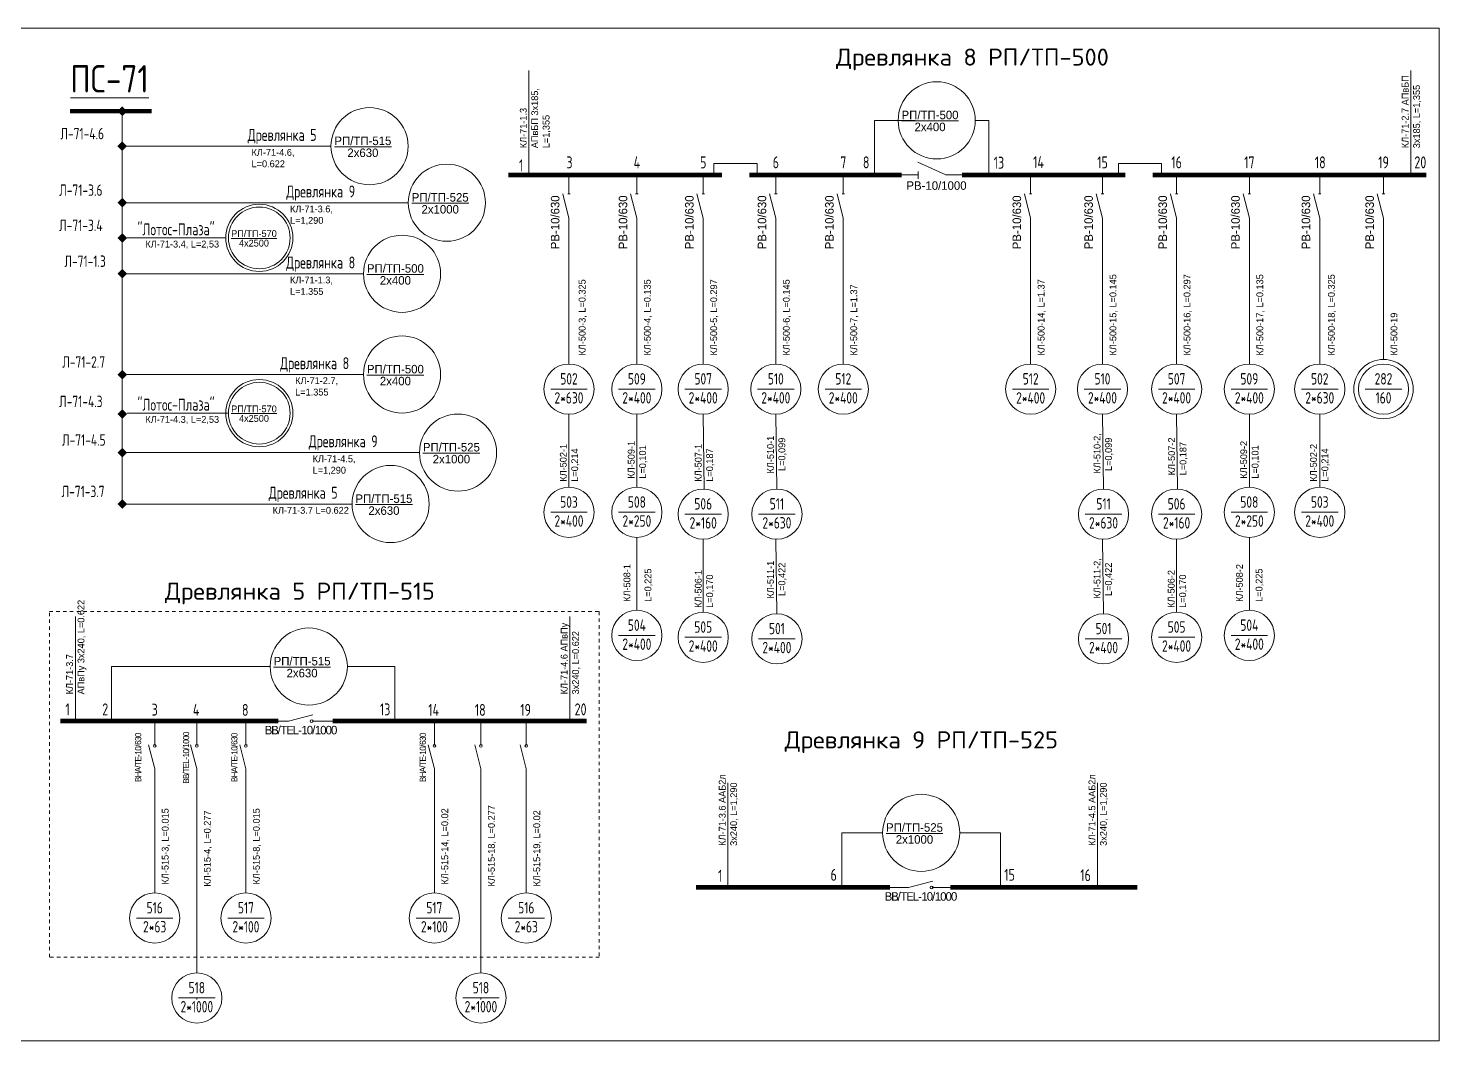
# Model space of a CAD drawing. Header units: millimetres. Extents: x 761 to 2477, y -1102 to -145.
# Drawn here: x 1431.5 to 1843.7, y -1101.8 to -804.8 of the extents above; entities that cross this region are included whole.
import ezdxf
from ezdxf.enums import TextEntityAlignment as Align

# ---------------------------------------------------------------- set-up
doc = ezdxf.new("R2010")
doc.units = ezdxf.units.MM
doc.linetypes.add('ACAD_ISO02W100', pattern=[15, 12, -3])
doc.linetypes.add('JIS_02_1.0', pattern=[2, 1, -1])
doc.layers.add('10_КВ', color=250, linetype='Continuous', lineweight=18)
doc.layers.add('АТРИБУТЫ', color=7, linetype='Continuous', lineweight=13)
doc.layers.add('Слой1', color=7, linetype='Continuous', lineweight=13, plot=False)
doc.styles.add('ATTRIB', font='txt.shx', dxfattribs={"width": 0.7, "height": 5})
doc.styles.add('dim', font='romans.shx', dxfattribs={"width": 0.7})
doc.styles.add('PRINADLEGNOST', font='txt.shx', dxfattribs={"width": 0.7, "height": 7})
doc.styles.add('МП', font='txt.shx', dxfattribs={"width": 0.7, "height": 2.5})
doc.styles.add('ПС', font='txt.shx', dxfattribs={"width": 0.8, "height": 12})
doc.styles.add('ТЕКСТ_МОДЕЛИ', font='txt.shx', dxfattribs={"width": 0.7, "height": 5})

# ---------------------------------------------------------------- blocks, each defined once
blk = doc.blocks.new('ПРИСОЕД_ШИНЕ')
at = {"color": 0}
blk.add_solid([(0, 2.12), (2.12, 0), (-2.12, 0), (0, -2.12)], dxfattribs=at)
at = {"layer": 'АТРИБУТЫ', "style": 'ATTRIB', "width": 0.7}
blk.add_attdef('ДИСП_НОМ', text='', height=5, dxfattribs=at).set_placement((0, 3.12), align=Align.CENTER)
blk = doc.blocks.new('НАЗВАНИЕ_ОБЪЕКТА')
at = {"layer": 'АТРИБУТЫ'}
for tag, height, style, width, p in [('НОМЕР-ПС', 12, 'ПС', 0.8, (0, 0)), ('МЕСТОПОЛОЖЕНИЕ', 10, 'МП', 0.7, (0, -22)), ('ПРИНАДЛЕЖНОСТЬ', 7, 'PRINADLEGNOST', 0.7, (0, -37))]:
    blk.add_attdef(tag, text='', height=height, dxfattribs=dict(at, style=style, width=width)).set_placement(p, align=Align.TOP_CENTER)
blk = doc.blocks.new('ТРАНСФ_ПОДСТ')
at = {"color": 7}
blk.add_line((-8, -11), (8, -11), dxfattribs=at)
at = {"color": 0}
blk.add_circle((0, -11), 11, dxfattribs=at)
at = {"layer": 'АТРИБУТЫ', "style": 'ATTRIB', "width": 0.7, "flags": 4}
for tag, p in [('OBOZN', (0, -9)), ('MOCHNOCT', (0, -17.33))]:
    blk.add_attdef(tag, text='', height=5, dxfattribs=at).set_placement(p, align=Align.CENTER)
at = {"layer": 'АТРИБУТЫ', "style": 'ТЕКСТ_МОДЕЛИ', "width": 0.7}
blk.add_attdef('MESTO_1', text='', height=5, dxfattribs=at).set_placement((14, -11), align=Align.BOTTOM_LEFT)
blk.add_attdef('MESTO_2', text='', height=5, dxfattribs=at).set_placement((14, -12), align=Align.TOP_LEFT)

msp = doc.modelspace()

# ---------------------------------------------------------------- linework, layer by layer
at = {"layer": '10_КВ', "ltscale": 100}
for p, q in [((1578.36, -817.21), (1578.36, -847.85)), ((1836.95, -817.21), (1836.95, -847.85)), ((1679.68, -847.85), (1679.68, -831.85)), ((1679.68, -831.85), (1691.67, -831.85)), ((1713.27, -831.85), (1709.26, -831.85)), ((1713.27, -847.85), (1713.27, -831.85)), ((1700.6, -847.85), (1692.39, -844.12)), ((1590.11, -847.85), (1590.11, -853.39)), ((1610.02, -847.85), (1610.02, -853.39)), ((1629.47, -847.85), (1629.47, -853.39)), ((1650.76, -847.85), (1650.76, -853.39)), ((1670.54, -847.85), (1670.54, -853.39)), ((1687.69, -847.85), (1692.49, -847.85)), ((1692.49, -846.84), (1692.49, -848.96)), ((1700.6, -847.85), (1705.4, -847.85)), ((1725.49, -847.85), (1725.49, -853.39)), ((1746.54, -847.85), (1746.54, -853.39)), ((1768.28, -847.85), (1768.28, -853.39)), ((1789.61, -847.85), (1789.61, -853.39)), ((1810.26, -847.85), (1810.26, -853.39)), ((1828.95, -847.85), (1828.95, -853.39)), ((1590.11, -860.5), (1588.28, -853.39)), ((1589.76, -853.39), (1590.11, -853.39)), ((1590.11, -853.39), (1590.47, -853.39)), ((1610.02, -860.5), (1608.19, -853.39)), ((1609.66, -853.39), (1610.02, -853.39)), ((1610.02, -853.39), (1610.37, -853.39)), ((1629.47, -860.5), (1627.64, -853.39)), ((1629.12, -853.39), (1629.47, -853.39)), ((1629.47, -853.39), (1629.83, -853.39)), ((1650.76, -860.5), (1648.93, -853.39)), ((1650.41, -853.39), (1650.76, -853.39)), ((1650.76, -853.39), (1651.12, -853.39)), ((1670.54, -860.5), (1668.71, -853.39)), ((1670.19, -853.39), (1670.54, -853.39)), ((1670.54, -853.39), (1670.9, -853.39)), ((1725.49, -860.5), (1723.67, -853.39)), ((1725.14, -853.39), (1725.49, -853.39)), ((1725.49, -853.39), (1725.85, -853.39)), ((1746.54, -860.5), (1744.72, -853.39)), ((1746.19, -853.39), (1746.54, -853.39)), ((1746.54, -853.39), (1746.9, -853.39)), ((1768.28, -860.5), (1766.45, -853.39)), ((1767.92, -853.39), (1768.28, -853.39)), ((1768.28, -853.39), (1768.63, -853.39)), ((1789.61, -860.5), (1787.79, -853.39)), ((1789.26, -853.39), (1789.61, -853.39)), ((1789.61, -853.39), (1789.97, -853.39)), ((1810.26, -860.5), (1808.44, -853.39)), ((1809.91, -853.39), (1810.26, -853.39)), ((1810.26, -853.39), (1810.62, -853.39)), ((1828.95, -860.5), (1827.13, -853.39)), ((1828.6, -853.39), (1828.95, -853.39)), ((1828.95, -853.39), (1829.31, -853.39)), ((1590.11, -860.5), (1590.11, -903.3)), ((1610.02, -860.5), (1610.02, -903.3)), ((1629.47, -860.5), (1629.47, -903.3)), ((1650.76, -860.5), (1650.76, -903.3)), ((1670.54, -860.5), (1670.54, -903.3)), ((1725.49, -860.5), (1725.49, -903.3)), ((1746.54, -860.5), (1746.54, -903.3)), ((1768.28, -860.5), (1768.28, -903.3)), ((1789.61, -860.5), (1789.61, -903.3)), ((1810.26, -860.5), (1810.26, -903.3)), ((1828.95, -860.5), (1828.95, -901.95)), ((1590.11, -883.97), (1590.11, -889.51)), ((1810.26, -883.97), (1810.26, -889.51)), ((1590.11, -918.02), (1590.11, -939.42)), ((1610.02, -918.02), (1610.02, -939.42)), ((1629.47, -918.02), (1629.79, -939.96)), ((1650.76, -918.02), (1651.08, -939.96)), ((1746.54, -918.02), (1746.86, -939.96)), ((1768.28, -918.02), (1768.59, -939.96)), ((1789.61, -918.02), (1789.61, -939.42)), ((1810.26, -918.02), (1810.26, -939.42)), ((1610.02, -954.14), (1610.02, -975.53)), ((1629.47, -954.68), (1629.47, -976.08)), ((1650.76, -954.67), (1651.08, -976.53)), ((1746.54, -954.67), (1746.86, -976.53)), ((1768.28, -954.68), (1768.28, -976.08)), ((1445.36, -977.38), (1445.36, -1008.02)), ((1590.34, -977.38), (1590.34, -1008.02)), ((1456, -1008.02), (1456, -992.02)), ((1456, -992.02), (1502.49, -992.02)), ((1539.04, -992.02), (1525.12, -992.02)), ((1539.04, -1008.02), (1539.04, -992.02)), ((1468.63, -1014.93), (1468.63, -1008.02)), ((1480.98, -1014.93), (1480.98, -1008.02)), ((1495.38, -1014.93), (1495.38, -1008.02)), ((1503.07, -1008.02), (1507.87, -1008.02)), ((1507.87, -1008.02), (1514.98, -1006.19)), ((1514.98, -1007.66), (1514.98, -1008.02)), ((1514.98, -1008.02), (1520.78, -1008.02)), ((1514.98, -1008.02), (1514.98, -1008.37)), ((1550.63, -1014.93), (1550.63, -1008.02)), ((1564.29, -1014.93), (1564.29, -1008.02)), ((1577.59, -1014.93), (1577.59, -1008.02)), ((1468.63, -1022.04), (1466.81, -1014.93)), ((1468.28, -1014.93), (1468.63, -1014.93)), ((1468.63, -1014.93), (1468.99, -1014.93)), ((1480.98, -1022.04), (1479.16, -1014.93)), ((1480.63, -1014.93), (1480.98, -1014.93)), ((1480.98, -1014.93), (1481.34, -1014.93)), ((1495.38, -1022.04), (1493.55, -1014.93)), ((1495.02, -1014.93), (1495.38, -1014.93)), ((1495.38, -1014.93), (1495.73, -1014.93)), ((1550.63, -1022.04), (1548.8, -1014.93)), ((1550.27, -1014.93), (1550.63, -1014.93)), ((1550.63, -1014.93), (1550.98, -1014.93)), ((1564.29, -1022.04), (1562.47, -1014.93)), ((1563.94, -1014.93), (1564.29, -1014.93)), ((1564.29, -1014.93), (1564.65, -1014.93)), ((1577.59, -1022.04), (1575.76, -1014.93)), ((1577.23, -1014.93), (1577.59, -1014.93)), ((1577.59, -1014.93), (1577.94, -1014.93)), ((1468.63, -1022.04), (1468.63, -1058.41)), ((1480.98, -1022.04), (1480.98, -1081.85)), ((1495.38, -1022.04), (1495.38, -1058.41)), ((1550.63, -1022.04), (1550.63, -1058.41)), ((1564.29, -1022.04), (1564.29, -1081.85)), ((1577.59, -1022.04), (1577.59, -1032.05)), ((1636.7, -1026.16), (1636.7, -1056.79)), ((1745.11, -1026.16), (1745.11, -1056.79)), ((1577.59, -1032.05), (1577.59, -1058.41)), ((1670.09, -1056.79), (1670.09, -1040.79)), ((1670.09, -1040.79), (1682.08, -1040.79)), ((1682.08, -1040.79), (1670.09, -1040.79)), ((1716.69, -1040.79), (1704.7, -1040.79)), ((1716.69, -1056.79), (1716.69, -1040.79)), ((1689.65, -1056.79), (1696.76, -1054.96)), ((1684.27, -1056.79), (1689.07, -1056.79)), ((1684.85, -1056.79), (1689.65, -1056.79)), ((1696.76, -1056.44), (1696.76, -1056.79)), ((1696.76, -1056.79), (1702.56, -1056.79)), ((1696.76, -1056.79), (1696.76, -1057.15)), ((1697.18, -1056.79), (1701.98, -1056.79)), ((1480.98, -1089.21), (1480.98, -1089.63)), ((1564.29, -1089.21), (1564.29, -1089.63))]:
    msp.add_line(p, q, dxfattribs=at)
at = {"layer": '10_КВ'}
for p, q in [((1459.13, -944.36), (1459.13, -830.58)), ((1459.13, -839.42), (1520.32, -839.42)), ((1459.13, -856.01), (1542.99, -856.01)), ((1459.13, -876.84), (1529.85, -876.84)), ((1459.13, -906.37), (1529.85, -906.37)), ((1459.13, -929.27), (1546.27, -929.27)), ((1459.13, -944.36), (1526.49, -944.36))]:
    msp.add_line(p, q, dxfattribs=at)
at = {"layer": '10_КВ', "color": 7, "ltscale": 100}
for p, q in [((1489.45, -866.31), (1460.55, -866.31)), ((1490.39, -917.72), (1460.55, -917.72))]:
    msp.add_line(p, q, dxfattribs=at)
at = {"layer": '10_КВ', "linetype": 'ACAD_ISO02W100', "ltscale": 100}
msp.add_line((1789.61, -954.14), (1789.61, -975.53), dxfattribs=at)
at = {"layer": '10_КВ', "const_width": 1.34}
msp.add_lwpolyline([(1467.77, -829.16), (1443.77, -829.16)], dxfattribs=at)
at = {"layer": '10_КВ', "ltscale": 100}
for points in [[(1632.56, -847.85), (1632.56, -844.53), (1645.25, -844.53), (1645.25, -847.85)], [(1751.21, -847.85), (1751.21, -844.53), (1763.89, -844.53), (1763.89, -847.85)]]:
    msp.add_lwpolyline(points, dxfattribs=at)
at = {"layer": '10_КВ', "ltscale": 100, "const_width": 1.34}
for points in [[(1635, -847.85), (1572.3, -847.85)], [(1687.69, -847.85), (1642.98, -847.85)], [(1753.22, -847.85), (1705.4, -847.85)], [(1841.53, -847.85), (1761.29, -847.85)], [(1504.89, -1008.02), (1440.97, -1008.02)], [(1504.89, -1008.02), (1465.49, -1008.02)], [(1595.29, -1008.02), (1520.78, -1008.02)], [(1684.27, -1056.79), (1627.37, -1056.79)], [(1756.73, -1056.79), (1701.98, -1056.79)]]:
    msp.add_lwpolyline(points, dxfattribs=at)
at = {"layer": '10_КВ', "linetype": 'JIS_02_1.0'}
msp.add_lwpolyline([(1437.77, -975.92), (1598.98, -975.92), (1598.98, -1077.24), (1437.77, -1077.24)], close=True, dxfattribs=at)
at = {"layer": '10_КВ', "ltscale": 100}
for centre, radius in [((1697.95, -831.85), 11.31), ((1531.63, -839.42), 11.31), ((1554.3, -856.01), 11.31), ((1499.3, -866.31), 9.05), ((1541.16, -876.84), 11.31), ((1541.16, -906.37), 11.31), ((1828.95, -910.66), 8.71), ((1499.3, -917.72), 9.05), ((1557.58, -929.27), 11.31), ((1537.8, -944.36), 11.31), ((1513.81, -992.02), 11.31), ((1514.59, -1008.02), 0.39), ((1468.63, -1015.32), 0.39), ((1480.98, -1015.32), 0.39), ((1495.38, -1015.32), 0.39), ((1550.63, -1015.32), 0.39), ((1564.29, -1015.32), 0.39), ((1577.59, -1015.32), 0.39), ((1693.39, -1040.79), 11.31), ((1696.37, -1056.79), 0.39)]:
    msp.add_circle(centre, radius, dxfattribs=at)
at = {"layer": '10_КВ', "color": 7, "ltscale": 100}
for centre in [(1499.3, -866.31), (1499.3, -917.72)]:
    msp.add_circle(centre, 9.85, dxfattribs=at)
at = {"layer": 'Слой1', "color": 3}
msp.add_lwpolyline([(1425.25, -804.8), (1845.25, -804.8), (1845.25, -1101.8), (1425.25, -1101.8)], close=True, dxfattribs=at)

# ---------------------------------------------------------------- block references
at = {"layer": '10_КВ'}
ref = msp.add_blockref('НАЗВАНИЕ_ОБЪЕКТА', (1465.56, -812.01), dxfattribs=dict(at, xscale=-0.6690816000002088, yscale=0.6690816000000268, zscale=0.6690816000000004))
ref.add_attrib('НОМЕР-ПС', '%%UПС-71', dxfattribs={"layer": 'АТРИБУТЫ', "height": 8.029, "style": 'ПС', "width": 0.8}).set_placement((1455.4, -815.65), align=Align.TOP_CENTER)
at = {"layer": '10_КВ', "xscale": -0.6690816000002088, "yscale": 0.6690816000000268, "zscale": 0.6690816000000004}
msp.add_blockref('ПРИСОЕД_ШИНЕ', (1459.13, -829.16), dxfattribs=at)
at = {"layer": '10_КВ', "linetype": 'Continuous'}
ref = msp.add_blockref('ПРИСОЕД_ШИНЕ', (1459.13, -839.41), dxfattribs=dict(at, xscale=0.6690816000002088, yscale=0.6690816000002088, zscale=0.6690816000002088))
ref.add_attrib('ДИСП_НОМ', 'Л-71-4.6', dxfattribs={"layer": 'АТРИБУТЫ', "height": 3.345, "style": 'ATTRIB', "width": 0.7}).set_placement((1447.38, -837.41), align=Align.CENTER)
ref = msp.add_blockref('ПРИСОЕД_ШИНЕ', (1459.13, -856), dxfattribs=dict(at, xscale=0.6690816000002088, yscale=0.6690816000002088, zscale=0.6690816000002088))
ref.add_attrib('ДИСП_НОМ', 'Л-71-3.6', dxfattribs={"layer": 'АТРИБУТЫ', "height": 3.345, "style": 'ATTRIB', "width": 0.7}).set_placement((1446.97, -853.99), align=Align.CENTER)
ref = msp.add_blockref('ПРИСОЕД_ШИНЕ', (1459.13, -866.31), dxfattribs=dict(at, xscale=0.6690816000002088, yscale=0.6690816000002088, zscale=0.6690816000002088))
ref.add_attrib('ДИСП_НОМ', 'Л-71-3.4', dxfattribs={"layer": 'АТРИБУТЫ', "height": 3.345, "style": 'ATTRIB', "width": 0.7}).set_placement((1446.97, -864.3), align=Align.CENTER)
ref = msp.add_blockref('ПРИСОЕД_ШИНЕ', (1459.13, -876.83), dxfattribs=dict(at, xscale=0.6690816000002088, yscale=0.6690816000002088, zscale=0.6690816000002088))
ref.add_attrib('ДИСП_НОМ', 'Л-71-1.3', dxfattribs={"layer": 'АТРИБУТЫ', "height": 3.345, "style": 'ATTRIB', "width": 0.7}).set_placement((1448.22, -874.83), align=Align.CENTER)
ref = msp.add_blockref('ПРИСОЕД_ШИНЕ', (1459.13, -906.39), dxfattribs=dict(at, xscale=0.6690816000002088, yscale=0.6690816000002088, zscale=0.6690816000002088))
ref.add_attrib('ДИСП_НОМ', 'Л-71-2.7', dxfattribs={"layer": 'АТРИБУТЫ', "height": 3.345, "style": 'ATTRIB', "width": 0.7}).set_placement((1447.8, -904.38), align=Align.CENTER)
at = {"layer": '10_КВ', "ltscale": 100, "xscale": 0.6690816000000268, "yscale": 0.6690816000000268, "zscale": 0.6690816000000268}
for p, values in [((1590.11, -903.3), {'OBOZN': '502', 'MOCHNOCT': '2*630'}), ((1610.02, -903.3), {'OBOZN': '509', 'MOCHNOCT': '2*400'}), ((1629.47, -903.3), {'OBOZN': '507', 'MOCHNOCT': '2*400'}), ((1650.76, -903.3), {'OBOZN': '510', 'MOCHNOCT': '2*400'}), ((1670.54, -903.3), {'OBOZN': '512', 'MOCHNOCT': '2*400'}), ((1746.54, -903.3), {'OBOZN': '510', 'MOCHNOCT': '2*400'}), ((1768.28, -903.3), {'OBOZN': '507', 'MOCHNOCT': '2*400'}), ((1789.61, -903.3), {'OBOZN': '509', 'MOCHNOCT': '2*400'}), ((1810.26, -903.3), {'OBOZN': '502', 'MOCHNOCT': '2*630'}), ((1828.95, -903.3), {'OBOZN': '282', 'MOCHNOCT': '160'}), ((1590.11, -939.42), {'OBOZN': '503', 'MOCHNOCT': '2*400'}), ((1610.02, -939.42), {'OBOZN': '508', 'MOCHNOCT': '2*250'}), ((1789.61, -939.42), {'OBOZN': '508', 'MOCHNOCT': '2*250'}), ((1810.26, -939.42), {'OBOZN': '503', 'MOCHNOCT': '2*400'}), ((1629.47, -939.96), {'OBOZN': '506', 'MOCHNOCT': '2*160'}), ((1651.08, -939.96), {'OBOZN': '511', 'MOCHNOCT': '2*630'}), ((1746.86, -939.96), {'OBOZN': '511', 'MOCHNOCT': '2*630'}), ((1768.28, -939.96), {'OBOZN': '506', 'MOCHNOCT': '2*160'}), ((1610.02, -975.53), {'OBOZN': '504', 'MOCHNOCT': '2*400'}), ((1629.47, -976.08), {'OBOZN': '505', 'MOCHNOCT': '2*400'}), ((1651.08, -976.53), {'OBOZN': '501', 'MOCHNOCT': '2*400'}), ((1746.86, -976.53), {'OBOZN': '501', 'MOCHNOCT': '2*400'}), ((1768.28, -976.08), {'OBOZN': '505', 'MOCHNOCT': '2*400'}), ((1468.63, -1058.41), {'OBOZN': '516', 'MOCHNOCT': '2*63'}), ((1495.38, -1058.41), {'OBOZN': '517', 'MOCHNOCT': '2*100'}), ((1550.63, -1058.41), {'OBOZN': '517', 'MOCHNOCT': '2*100'}), ((1577.59, -1058.41), {'OBOZN': '516', 'MOCHNOCT': '2*63'}), ((1480.98, -1081.85), {'OBOZN': '518', 'MOCHNOCT': '2*1000'}), ((1564.29, -1081.85), {'OBOZN': '518', 'MOCHNOCT': '2*1000'})]:
    msp.add_blockref('ТРАНСФ_ПОДСТ', p, dxfattribs=at).add_auto_attribs(values)
at = {"layer": '10_КВ', "ltscale": 100}
ref = msp.add_blockref('ТРАНСФ_ПОДСТ', (1725.49, -903.3), dxfattribs=dict(at, xscale=-0.6690816000000268, yscale=0.6690816000000268, zscale=0.6690816000000268))
ref.add_attrib('OBOZN', '512', dxfattribs={"layer": 'АТРИБУТЫ', "height": 3.345, "style": 'ATTRIB', "width": 0.7, "flags": 4}).set_placement((1725.49, -909.32), align=Align.CENTER)
ref.add_attrib('MOCHNOCT', '2*400', dxfattribs={"layer": 'АТРИБУТЫ', "height": 3.345, "style": 'ATTRIB', "width": 0.7, "flags": 4}).set_placement((1725.49, -914.9), align=Align.CENTER)
at = {"layer": '10_КВ', "linetype": 'Continuous'}
ref = msp.add_blockref('ПРИСОЕД_ШИНЕ', (1459.13, -917.96), dxfattribs=dict(at, xscale=0.6690816000002088, yscale=0.6690816000002088, zscale=0.6690816000002088))
ref.add_attrib('ДИСП_НОМ', 'Л-71-4.3', dxfattribs={"layer": 'АТРИБУТЫ', "height": 3.345, "style": 'ATTRIB', "width": 0.7}).set_placement((1446.97, -915.95), align=Align.CENTER)
ref = msp.add_blockref('ПРИСОЕД_ШИНЕ', (1459.13, -929.26), dxfattribs=dict(at, xscale=0.6690816000002088, yscale=0.6690816000002088, zscale=0.6690816000002088))
ref.add_attrib('ДИСП_НОМ', 'Л-71-4.5', dxfattribs={"layer": 'АТРИБУТЫ', "height": 3.345, "style": 'ATTRIB', "width": 0.7}).set_placement((1447.84, -927.25), align=Align.CENTER)
ref = msp.add_blockref('ПРИСОЕД_ШИНЕ', (1459.13, -944.36), dxfattribs=dict(at, xscale=0.6690816000002088, yscale=0.6690816000002088, zscale=0.6690816000002088))
ref.add_attrib('ДИСП_НОМ', 'Л-71-3.7', dxfattribs={"layer": 'АТРИБУТЫ', "height": 3.345, "style": 'ATTRIB', "width": 0.7}).set_placement((1447.63, -942.35), align=Align.CENTER)
at = {"layer": '10_КВ', "linetype": 'ACAD_ISO02W100', "ltscale": 100, "xscale": 0.6690816000000268, "yscale": 0.6690816000000268, "zscale": 0.6690816000000268}
for p, values in [((1610.02, -939.42), {'OBOZN': '508', 'MOCHNOCT': '2*250'}), ((1789.61, -939.42), {'OBOZN': '508', 'MOCHNOCT': '2*250'}), ((1789.61, -975.53), {'OBOZN': '504', 'MOCHNOCT': '2*400'})]:
    msp.add_blockref('ТРАНСФ_ПОДСТ', p, dxfattribs=at).add_auto_attribs(values)

# ---------------------------------------------------------------- texts
at = {"layer": '10_КВ', "style": 'dim'}
for s, p in [('Древлянка 8 РП/ТП-500', (1708.41, -813.96)), ('Древлянка 5 РП/ТП-515', (1511.19, -970.59)), ('Древлянка 9 РП/ТП-525', (1693.44, -1014.18))]:
    msp.add_text(s, height=5, dxfattribs=at).set_placement(p, align=Align.MIDDLE)
at = {"layer": '10_КВ', "ltscale": 100, "style": 'dim', "width": 0.7}
for s, p in [('Древлянка 5', (1506.01, -836.59)), ('1', (1576.1, -845.06)), ('3', (1590.26, -844.16)), ('4', (1610.03, -844.16)), ('5', (1629.48, -844.16)), ('6', (1650.77, -844.16)), ('7', (1670.55, -844.16)), ('8', (1677.25, -844.16)), ('13', (1716.18, -844.26)), ('14', (1727.79, -844.08)), ('15', (1746.55, -844.16)), ('16', (1768.29, -844.16)), ('17', (1789.62, -844.16)), ('18', (1810.41, -844.16)), ('19', (1828.96, -844.16)), ('20', (1839.75, -844.16)), ('"Лотос-Плаза"', (1474.89, -863.48)), ('"Лотос-Плаза"', (1474.89, -914.89)), ('Древлянка 5', (1512.18, -941.53)), ('1', (1443.1, -1004.57)), ('2', (1454.11, -1004.57)), ('3', (1468.64, -1004.66)), ('4', (1480.78, -1004.66)), ('8', (1495.17, -1004.74)), ('13', (1536.19, -1004.57)), ('14', (1550.42, -1004.74)), ('18', (1564.09, -1004.74)), ('19', (1577.39, -1004.74)), ('20', (1593.51, -1004.57)), ('1', (1634.45, -1053.37)), ('6', (1667.73, -1053.1)), ('15', (1719.3, -1053.1)), ('16', (1741.6, -1053.2))]:
    msp.add_text(s, height=3.5, dxfattribs=at).set_placement(p, align=Align.MIDDLE)
at = {"layer": '10_КВ', "style": 'dim', "width": 0.7}
for s, p in [('Древлянка 9', (1517.3, -853.18)), ('Древлянка 8', (1517.3, -874.01)), ('Древлянка 8', (1515.54, -903.54)), ('Древлянка 9', (1523.91, -926.44))]:
    msp.add_text(s, height=3.5, dxfattribs=at).set_placement(p, align=Align.MIDDLE)
at = {"layer": '10_КВ', "ltscale": 100, "attachment_point": 1, "rotation": 90}
for s, insert, char_height, width in [('КЛ-71-2.7 АПвБП 3х185, L=1,355', (1834.3, -840.02), 2.0072, 26.4705), ('КЛ-71-1.3\\PАПвБП 3х185, L=1,355', (1575.71, -840.02), 2.0072, 26.4705), ('КЛ-500-15, L=0.145', (1748.61, -900.81), 2.0072, 32.564), ('КЛ-500-16, L=0.297', (1770.34, -900.81), 2.0072, 32.564), ('КЛ-500-17, L=0.135', (1791.68, -900.81), 2.0072, 32.564), ('КЛ-500-18, L=0.325', (1812.66, -900.81), 2.0072, 32.564), ('КЛ-500-3, L=0.325', (1592.97, -900.81), 2.0072, 32.564), ('КЛ-500-4, L=0.135', (1612.08, -900.81), 2.0072, 32.564), ('КЛ-500-5, L=0.297', (1631.54, -900.81), 2.0072, 32.564), ('КЛ-500-6, L=0.145', (1652.83, -900.81), 2.0072, 32.564), ('КЛ-500-7, L=1.37', (1672.61, -900.81), 2.0072, 32.564), ('КЛ-500-14, L=1.37', (1727.56, -900.81), 2.0072, 32.564), ('КЛ-500-19', (1831.02, -900.81), 2.007, 32.564), ('КЛ-502-1\\PL=0,214', (1587.44, -937.82), 2.007, 21.3066), ('КЛ-509-1\\PL=0,101', (1607.35, -936.93), 2.007, 21.3066), ('КЛ-507-1\\PL=0,187', (1627.01, -937.82), 2.007, 21.3066), ('КЛ-510-1\\P L=0,099', (1648.18, -935.42), 2.007, 32.564), ('КЛ-510-2,\\P L=0,099', (1743.96, -935.42), 2.007, 32.564), ('КЛ-507-2\\PL=0,187', (1765.81, -935.94), 2.007, 21.3066), ('КЛ-509-2\\PL=0,101', (1786.95, -936.93), 2.007, 21.3066), ('КЛ-502-2\\PL=0,214', (1807.42, -937.82), 2.007, 21.3066), ('КЛ-508-1', (1606.11, -973.05), 2.007, 21.3066), ('L=0,225', (1612.26, -973.05), 2.007, 21.3066), ('КЛ-506-1\\PL=0,170', (1627.01, -974.8), 2.007, 21.3066), ('КЛ-511-1\\P L=0,422', (1648.18, -972.08), 2.007, 32.564), ('КЛ-511-2,\\P L=0,422', (1743.96, -972.08), 2.007, 32.564), ('КЛ-506-2\\PL=0,170', (1765.7, -974.8), 2.007, 21.3066), ('КЛ-508-2', (1785.7, -973.05), 2.007, 21.3066), ('L=0,225', (1791.46, -973.05), 2.007, 21.3066), ('КЛ-71-3.7\\PАПвПу 3х240, L=0.622', (1442.66, -1000.19), 2.0072, 29.795), ('КЛ-71-4.6 АПвПу 3х240, L=0.622', (1587.69, -1000.19), 2.0072, 24.2659), ('КЛ-71-3.6 ААБ2л 3х240, L=1,290', (1634.05, -1044.6), 2.0072, 24.2659), ('КЛ-71-4.5 ААБ2л 3х240, L=1,290', (1742.46, -1044.6), 2.0072, 24.2659), ('КЛ-515-3, L=0.015', (1470.7, -1055.93), 2.0072, 47.9055), ('КЛ-515-4, L=0.277', (1483.05, -1056.57), 2.0072, 47.9055), ('КЛ-515-8, L=0.015', (1497.44, -1055.93), 2.0072, 47.9055), ('КЛ-515-14, L=0.02', (1552.69, -1055.93), 2.0072, 47.9055), ('КЛ-515-18, L=0.277', (1566.36, -1056.51), 2.0072, 47.9055), ('КЛ-515-19, L=0.02', (1579.66, -1056.51), 2.0072, 47.9055)]:
    msp.add_mtext(s, dxfattribs=dict(at, insert=insert, char_height=char_height, width=width))
at = {"layer": '10_КВ', "attachment_point": 1}
for s, width, heights, insert, char_height in [('\\A1;\\SРП\\/ТП-500/2х400;', 41.6984, [0], (1687.64, -829.02), 2.5), ('\\A1;\\SРП\\/ТП-515/2х630;', 41.6984, [0], (1521.33, -836.6), 2.5), ('\\A1;\\SРП\\/ТП-525/2х1000;', 41.6984, [0], (1544, -853.18), 2.5), ('РВ-10/1000', 12.268, [0], (1689.05, -849.72), 2.5), ('\\A1;\\SРП\\/ТП-570/4х2500;', 41.6984, [0], (1491.06, -864.05), 2), ('\\A1;\\SРП\\/ТП-500/2х400;', 41.6984, [0], (1530.86, -874.02), 2.5), ('\\A1;\\SРП\\/ТП-500/2х400;', 41.6984, [0], (1530.86, -903.55), 2.5), ('\\A1;\\SРП\\/ТП-570/4х2500;', 41.6984, [0], (1491.06, -915.46), 2), ('\\A1;\\SРП\\/ТП-525/2х1000;', 41.6984, [0], (1547.28, -926.44), 2.5), ('\\A1;\\SРП\\/ТП-515/2х630;', 41.6984, [0], (1527.5, -941.54), 2.5), ('\\A1;\\SРП\\/ТП-515/2х630;', 41.6984, [0], (1503.5, -989.19), 2.5), ('{\\T0.75;ВВ/ТЕL-10/1000}', 12.268, [3.91], (1500.9, -1009.41), 2.5), ('\\A1;\\SРП\\/ТП-525/2х1000;', 41.6984, [0], (1683.08, -1037.97), 2.5), ('{\\T0.75;ВВ/ТЕL-10/1000}', 12.268, [3.91], (1682.69, -1058.19), 2.5)]:
    msp.add_mtext_dynamic_manual_height_columns(s, width=width, gutter_width=1250, heights=heights, dxfattribs=dict(at, insert=insert, char_height=char_height))
at = {"layer": '10_КВ', "ltscale": 100, "width": 21.3066, "attachment_point": 1}
for s, insert, char_height in [('КЛ-71-4.6, L=0.622', (1497.03, -840.24), 2.0072), ('КЛ-71-3.6,\\PL=1,290', (1508.32, -856.83), 2.007), ('КЛ-71-3.4, L=2,53', (1465.91, -867.13), 2.0072), ('КЛ-71-1.3,\\PL=1.355', (1508.32, -877.66), 2.007), ('КЛ-71-2.7,\\PL=1.355', (1509.82, -907.19), 2.007), ('КЛ-71-4.3, L=2,53', (1465.91, -918.54), 2.0072), ('КЛ-71-4.5,\\PL=1,290', (1514.94, -930.09), 2.007), ('КЛ-71-3.7 L=0.622', (1503.2, -945.2), 2.0072)]:
    msp.add_mtext(s, dxfattribs=dict(at, insert=insert, char_height=char_height))
at = {"layer": '10_КВ', "attachment_point": 1, "rotation": 90}
for s, insert, char_height in [('РВ-10/630', (1584.8, -869.65), 2.5), ('РВ-10/630', (1604.7, -869.65), 2.5), ('РВ-10/630', (1624.16, -869.65), 2.5), ('РВ-10/630', (1645.45, -869.65), 2.5), ('РВ-10/630', (1665.23, -869.65), 2.5), ('РВ-10/630', (1720.18, -869.65), 2.5), ('РВ-10/630', (1741.23, -869.65), 2.5), ('РВ-10/630', (1762.96, -869.65), 2.5), ('РВ-10/630', (1784.3, -869.65), 2.5), ('РВ-10/630', (1804.95, -869.65), 2.5), ('РВ-10/630', (1823.64, -869.65), 2.5), ('{\\T0.75;ВНА/ТЕ-10/630}', (1462.87, -1025.92), 1.8), ('{\\T0.75;ВВ/ТЕL-10/1000}', (1476.93, -1026.41), 1.8), ('{\\T0.75;ВНА/ТЕ-10/630}', (1491.09, -1025.92), 1.8), ('{\\T0.75;ВНА/ТЕ-10/630}', (1546.34, -1025.92), 1.8)]:
    msp.add_mtext_dynamic_manual_height_columns(s, width=12.268, gutter_width=1250, heights=[3.91], dxfattribs=dict(at, insert=insert, char_height=char_height))

doc.saveas('drawing.dxf')
